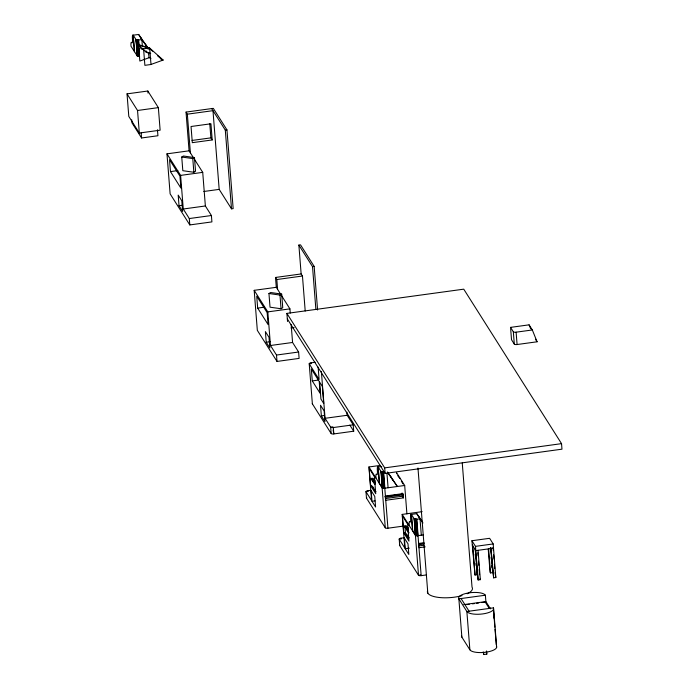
<?xml version="1.0" encoding="UTF-8"?>
<svg xmlns="http://www.w3.org/2000/svg" width="689" height="689" viewBox="0 0 689 689"><rect width="100%" height="100%" fill="white"/><g stroke="black" fill="none" stroke-linecap="round" stroke-linejoin="round"><path stroke-width="1.03" d="M152.674 51.227L149.487 48.385L139.945 45.457L139.497 46.215L145.879 51.899L146.326 51.132M149.487 48.385L149.039 49.143L145.224 47.972M181.741 157.023L183.438 156.015L194.47 157.583L195.547 171.251L193.85 172.259L182.818 170.691L181.741 157.023L192.774 158.582L194.47 157.583M268.951 293.523L270.648 292.515L281.672 294.074L282.748 307.75L281.052 308.75L270.028 307.191L268.951 293.523L279.975 295.081L281.672 294.074M149.237 57.661L139.85 61.063L138.076 40.04L136.077 39.669L133.227 35.191L138.627 34.45L148.032 47.929M150.943 64.473L163.155 60.046L149.651 48.032L138.558 44.63L141.4 49.126L149.651 48.032L151.012 64.49L144.871 65.334L143.579 48.893M138.076 40.04L141.856 39.549L147.73 47.972M127.026 93.868L147.842 91.017L158.358 107.63L160.132 130.187L139.316 133.037L128.8 116.424L127.026 93.868L137.542 110.481L139.316 133.037M137.542 110.481L158.358 107.63M186.03 112.092L213.314 108.354L226.957 129.902L233.158 208.621L231.504 208.845L219.18 189.38L212.979 110.662L187.348 114.176L186.03 112.092L189.079 150.813L202.721 172.362L205.365 205.977L211.411 215.519L211.911 221.901L189.802 224.933L170.123 193.842L166.979 153.845L189.079 150.813M131.711 119.808L131.952 122.788L141.564 137.981L157.927 135.742L157.454 129.782M211.661 108.578L225.303 130.126L226.957 129.902M192.042 140.453L210.886 137.869L212.203 139.945L192.309 142.675L191.042 126.5L210.937 123.779L212.203 139.945M170.467 171.604L180.888 188.063L179.95 176.151L169.528 159.684L170.467 171.604L177.831 170.596M166.979 153.845L180.613 175.394L202.721 172.362M203.798 191.49L219.18 189.38M179.028 205.744L182.628 211.437L181.793 200.8L178.193 195.108L179.028 205.744L182.008 205.331M180.613 175.394L183.265 209.008L205.365 205.977M183.265 209.008L189.303 218.551L211.411 215.519M305.21 311.023L302.462 276.022L301.145 273.946L298.871 245.077L300.525 244.853L314.167 266.402L317.595 310.016M298.871 245.077L312.513 266.626L314.167 266.402M290.258 313.064L289.923 308.861L276.289 287.313L275.514 277.46L301.145 273.946M275.514 277.46L276.823 279.536L302.462 276.022M291.163 324.614L292.575 342.476L298.613 352.019L299.112 358.401L277.012 361.432L257.324 330.341L254.181 290.336L276.289 287.313M257.669 308.104L268.09 324.562L267.151 312.642L256.73 296.184L257.669 308.104L263.99 307.234M254.181 290.336L267.823 311.884L289.923 308.861M287.537 321.479L286.9 313.4L463.749 289.165L561.544 443.647L561.974 449.176L385.134 473.403L287.339 318.929M290.999 327.981L294.082 327.559M266.23 342.244L269.838 347.928L268.994 337.291L265.394 331.607L266.23 342.244L270.209 341.692M267.823 311.884L270.467 345.499L292.575 342.476M270.467 345.499L276.504 355.05L298.613 352.019M510.549 327.378L529.083 324.838L532.33 329.962L537.084 341.787L517.086 344.526A2.368 0.784 -4.5 0 1 514.304 344.104L511.522 339.72L510.549 327.378L513.331 331.771L514.304 344.104M513.331 331.771A2.368 0.784 -4.5 0 0 516.113 332.184L532.33 329.962M346.92 412.125L347.17 415.278L353.207 424.82L353.715 431.202L333.82 433.932A2.265 0.749 -4.5 0 1 331.159 433.527L312.367 403.84L309.223 363.844A2.265 0.749 -4.5 0 1 310.989 362.836L315.174 362.268M312.272 380.905L320.161 393.376L319.222 381.465L311.333 368.985L312.272 380.905L318.585 380.035M321.367 415.889L324.967 421.582L324.131 410.937L320.523 405.253L321.367 415.889L324.398 415.476M321.375 371.449L325.062 418.301L347.17 415.278M353.207 424.82L333.312 427.55A2.265 0.749 -4.5 0 1 330.66 427.146L325.062 418.301M370.889 490.31L367.745 490.74A2.265 0.749 -4.5 0 0 365.98 491.739L371.578 500.584L368.934 466.97L380.517 465.385M378.158 466.97L381.017 471.448L383.592 471.758L384.893 488.2L382.309 487.89L379.45 483.411L378.158 466.97L381.766 466.47M286.9 313.4L384.695 467.874L561.544 443.647M368.934 466.97L382.128 487.812A2.265 0.749 -4.5 0 0 384.789 488.217L404.684 485.487L406.915 513.908M385.375 496.028L403.065 493.608L403.392 497.863L385.711 500.283M402.91 494.857L385.229 497.286L384.789 496.597L402.479 494.177L402.91 494.857L403.013 496.14L385.323 498.56M371.991 501.308L375.591 507.001L374.756 496.364L371.156 490.671L371.991 501.308L375.023 500.894M404.116 537.747L400.972 538.178A2.265 0.749 -4.5 0 0 399.207 539.186L404.805 548.022L402.161 514.407L422.159 511.669M422.951 522.977L420.014 518.765L416.819 519.205L418.111 535.637L415.648 535.413L412.677 530.849L411.385 514.407L416.785 513.667L422.374 521.728M367.745 490.74L368.193 491.438L365.98 491.739L366.488 498.121L385.28 527.808A2.265 0.749 -4.5 0 0 387.933 528.213L403.642 526.06M402.161 514.407L415.355 535.258A2.265 0.749 -4.5 0 0 418.008 535.654L423.373 534.922M418.602 543.475L423.821 542.76M419.058 543.897L424.26 543.19M418.447 544.723L423.649 544.009M418.55 545.998L424.105 545.18M405.218 548.745L408.818 554.438L407.983 543.802L404.383 538.109L405.218 548.745L409.257 548.194M418.938 547.729L425.191 546.868M475.169 548.53L477.236 574.747L475.022 575.048L471.931 540.727L489.621 538.307L493.178 543.931L495.822 577.546L493.617 577.847L490.861 547.789L493.617 577.847M471.931 540.727L475.496 546.36L493.178 543.931M419.98 575.048L418.499 575.255L399.706 545.567L399.207 539.186L401.42 538.884L400.972 538.178M426.396 574.936L421.16 575.651A2.265 0.749 -4.5 0 1 418.499 575.255L414.167 518.8L411.385 514.407M488.234 549.15L490.051 572.223L490.499 572.929L492.704 572.619L490.809 548.504M475.384 549.908L478.14 579.974L480.354 579.664L478.037 550.304M490.465 608.826L485.883 601.592L485.383 595.21L458.857 598.844L461.871 637.144L469.881 649.805A13.565 4.487 -4.5 0 0 485.814 652.207A13.565 4.487 -4.5 0 0 496.407 646.17M463.68 604.632L485.891 601.592M467.142 604.572L469.252 604.287M472.421 603.848L474.532 603.564M476.642 603.271L478.752 602.987M481.921 602.548L485.09 602.117M489.724 607.646L488.837 607.767L485.004 601.712M489.095 608.172L489.974 608.051M494.84 627.154L493.393 607.87L466.866 611.505L458.857 598.844A13.565 4.487 -4.5 0 1 469.442 592.807A13.565 4.487 -4.5 0 1 485.383 595.21M483.196 651.863L483.712 654.55L486.813 654.128L486.563 650.933M414.167 518.8L416.819 519.205M139.66 56.455L137.3 56.024L131.005 46.258A5.831 0.947 82.2 0 1 131.72 42.58A5.831 0.947 82.2 0 0 132.443 38.911A5.831 0.947 82.2 0 1 133.158 35.234L134.519 51.632M145.879 51.899L150.65 53.363M150.615 53.63L148.626 53.019L148.996 57.678L150.977 58.289M161.131 59.426L163.155 60.046M157.574 55.766L161.398 59.168M138.558 44.63L140.143 46.042M145.698 50.986L148.876 53.811M387.674 472.129L397.372 486.494L387.382 472.163M535.456 339.221L537.084 341.787M492.265 571.922L492.704 572.619M495.822 577.546L495.046 572.654M472.266 544.982L475.832 550.614L493.513 548.186L493.066 547.488L493.315 550.632M145.431 44.251L147.515 47.541M139.945 36.396L142.545 40.505M138.627 34.45L141.856 39.549L142.416 46.74M477.236 574.747L476.624 571.939M479.906 578.967L480.354 579.664M404.684 485.487L396.511 472.576L396.606 473.799M397.742 475.599L398.888 477.399M401.377 481.258L403.056 483.911M418.111 515.613L420.712 519.721M416.785 513.667L420.014 518.765L421.306 535.207M390.37 476.03L392.971 480.138M402.574 495.451L403.013 496.14M402.324 496.175L403.392 497.863M461.062 598.543L469.08 611.203M310.989 362.836L311.437 363.542L309.223 363.844L319.102 379.45L318.129 367.125M349.866 425.13L353.715 431.202M486.813 654.128L486.288 651.432M420.712 574.953L421.16 575.651L418.008 535.654M529.083 324.838L530.668 328.774M516.113 332.184L517.086 344.526M493.643 554.826L493.979 559.02M494.392 564.265L494.719 568.459M490.361 547.807L490.534 549.9M491.111 557.237L491.274 559.339M491.765 565.626L491.929 567.727M493.634 609.024L496.648 647.324M495.003 629.238L496.304 644.835M488.596 548.806L490.499 572.929M493.815 614.106L494.151 618.377M477.839 552.75L478.088 555.894M478.502 561.139L478.829 565.333M479.165 569.527L479.578 574.772M475.496 546.36L478.14 579.974M483.549 652.423L483.712 654.55M475.221 554.12L475.384 556.212M475.961 563.55L476.125 565.652M472.714 545.688L475.022 575.048M462.259 463.017L472.025 587.123A22.608 7.476 -4.5 0 1 467.159 593.772M469.881 649.805L466.866 611.505A13.565 4.487 -4.5 0 0 482.808 613.908A13.565 4.487 -4.5 0 0 493.393 607.87M417.965 468.003L427.817 593.177M416.526 519.239L417.818 535.672M416.234 519.256L417.525 535.697M415.941 519.265L417.233 535.706M415.656 519.256L416.948 535.697M415.381 519.239L416.673 535.68M415.123 519.213L416.423 535.646M414.89 519.17L416.182 535.603M414.683 519.11L415.975 535.551M414.502 519.05L415.794 535.491M414.356 518.972L415.648 535.413M414.244 518.895L415.536 535.327M412.616 530.926L411.316 514.459A5.831 0.947 82.2 0 0 410.601 518.128A5.831 0.947 82.2 0 1 409.886 521.806A5.831 0.947 82.2 0 0 409.163 525.474M405.02 527.412L405.554 534.225M402.075 492.979L402.247 495.107M399.603 477.468L399.698 478.605M386.951 473.377L388.088 487.76M384.695 467.874L385.134 473.403M384.789 488.217L387.933 528.213M383.299 471.793L384.6 488.234M383.006 471.819L384.298 488.251M382.714 471.827L384.006 488.26M382.429 471.819L383.721 488.26M382.154 471.801L383.454 488.243M381.904 471.767L383.196 488.208M381.663 471.724L382.963 488.165M381.456 471.672L382.748 488.113M381.275 471.603L382.567 488.045M381.129 471.534L382.421 487.967M380.939 471.362L382.309 487.89M382.128 487.812L385.28 527.808M379.389 483.48L378.089 467.013A5.831 0.947 82.2 0 0 377.374 470.69A5.831 0.947 82.2 0 1 376.659 474.359A5.831 0.947 82.2 0 0 375.944 478.037M333.123 430.031L333.82 433.932L333.312 427.55L332.873 426.844L330.66 427.146L331.159 433.527M312.513 266.626L315.863 309.18M279.975 295.081L281.052 308.75M276.823 279.536L277.598 289.389M276.504 355.05L277.012 361.432M225.303 130.126L231.504 208.845M209.775 123.719L210.886 137.869M192.774 158.582L193.85 172.259M187.348 114.176L190.397 152.898M189.303 218.551L189.802 224.933M147.842 91.017L148.006 93.067M138.661 39.979L139.066 45.121M139.307 48.204L139.548 51.287M138.368 40.014L138.851 46.18M139.014 48.239L139.497 54.405M137.783 40.048L139.075 56.481M137.499 40.04L138.79 56.481M137.223 40.022L138.515 56.464M136.965 39.988L138.256 56.429M136.732 39.945L138.024 56.386M136.525 39.893L137.817 56.334M136.344 39.833L137.636 56.265M136.198 39.755L137.49 56.197M136.077 39.669L137.378 56.11M136 39.583L137.3 56.024M141.176 133.011L141.564 137.981M133.158 35.234L134.45 51.701M312.367 403.84A2.265 0.749 -4.5 0 1 312.444 403.453M461.871 637.144A13.565 4.487 -4.5 0 1 461.63 635.99M399.706 545.567A2.265 0.749 -4.5 0 1 399.896 545.077M462.043 595.615A22.608 7.476 -4.5 0 1 438.462 597.406A22.608 7.476 -4.5 0 1 427.421 591.248M366.488 498.121A2.265 0.749 -4.5 0 1 366.815 497.536M373.869 488.07A1.361 0.448 -4.5 0 1 373.016 487.562M375.264 490.284A1.361 0.448 -4.5 0 1 374.799 489.552M375.427 483.437A1.361 0.448 -4.5 0 1 373.834 483.196A1.361 0.448 -4.5 0 1 374.894 482.593M372.069 485.995A1.361 0.448 -4.5 0 1 371.604 485.271M373.223 487.054A1.361 0.448 -4.5 0 1 372.37 486.546M375.996 491.438A1.361 0.448 -4.5 0 1 375.143 490.93M374.876 484.539A1.361 0.448 -4.5 0 1 374.997 483.893M374.644 489.302A1.361 0.448 -4.5 0 1 373.791 488.794M375.436 482.309A1.361 0.448 -4.5 0 1 373.214 482.222A1.361 0.448 -4.5 0 1 374.971 481.577M408.835 533.14A1.361 0.448 -4.5 0 1 408.956 532.494M408.637 538.789A1.361 0.448 -4.5 0 1 408.758 538.143M408.68 532.072A1.361 0.448 -4.5 0 1 408.224 531.34M409.188 537.687A1.361 0.448 -4.5 0 1 407.707 537.549A1.361 0.448 -4.5 0 1 408.026 536.989M407.948 530.909A1.361 0.448 -4.5 0 1 407.035 530.521A1.361 0.448 -4.5 0 1 408.112 530.03M408.568 536.705A1.361 0.448 -4.5 0 1 407.087 536.567A1.361 0.448 -4.5 0 1 407.406 536.008M408.034 529.901A1.361 0.448 -4.5 0 1 406.415 529.548A1.361 0.448 -4.5 0 1 408.198 529.023M407.793 535.482A1.361 0.448 -4.5 0 1 406.312 535.344A1.361 0.448 -4.5 0 1 406.631 534.785M408.267 528.308A1.361 0.448 -4.5 0 1 406.14 528.661A1.361 0.448 -4.5 0 1 406.277 527.92A1.361 0.448 -4.5 0 1 408.31 528.067M407.147 534.466A1.361 0.448 -4.5 0 1 405.666 534.328A1.361 0.448 -4.5 0 1 405.985 533.768M405.993 533.407A1.361 0.448 -4.5 0 1 404.512 533.269A1.361 0.448 -4.5 0 1 404.831 532.709M322.383 386.443L319.61 382.068L320.945 399.086L323.718 403.461L322.383 386.443M407.63 524.114L402.402 515.863L403.745 532.89L408.965 541.132L407.63 524.114M374.403 476.676L369.183 468.425L370.518 485.444L375.746 493.694L374.403 476.676M372.749 481.18A1.361 0.448 -4.5 0 0 375.04 480.862A1.361 0.448 -4.5 0 0 373.498 480.388A1.361 0.448 -4.5 0 0 372.749 481.18M370.949 479.105A1.361 0.448 -4.5 0 0 373.249 478.786A1.361 0.448 -4.5 0 0 371.698 478.312A1.361 0.448 -4.5 0 0 370.949 479.105M372.103 480.164A1.361 0.448 -4.5 0 0 374.403 479.845A1.361 0.448 -4.5 0 0 372.852 479.372A1.361 0.448 -4.5 0 0 372.103 480.164M405.33 527.602A1.361 0.448 -4.5 0 0 407.621 527.292A1.361 0.448 -4.5 0 0 406.071 526.809A1.361 0.448 -4.5 0 0 405.33 527.602M404.176 526.542A1.361 0.448 -4.5 0 0 406.476 526.232A1.361 0.448 -4.5 0 0 404.925 525.75A1.361 0.448 -4.5 0 0 404.176 526.542"/></g></svg>
